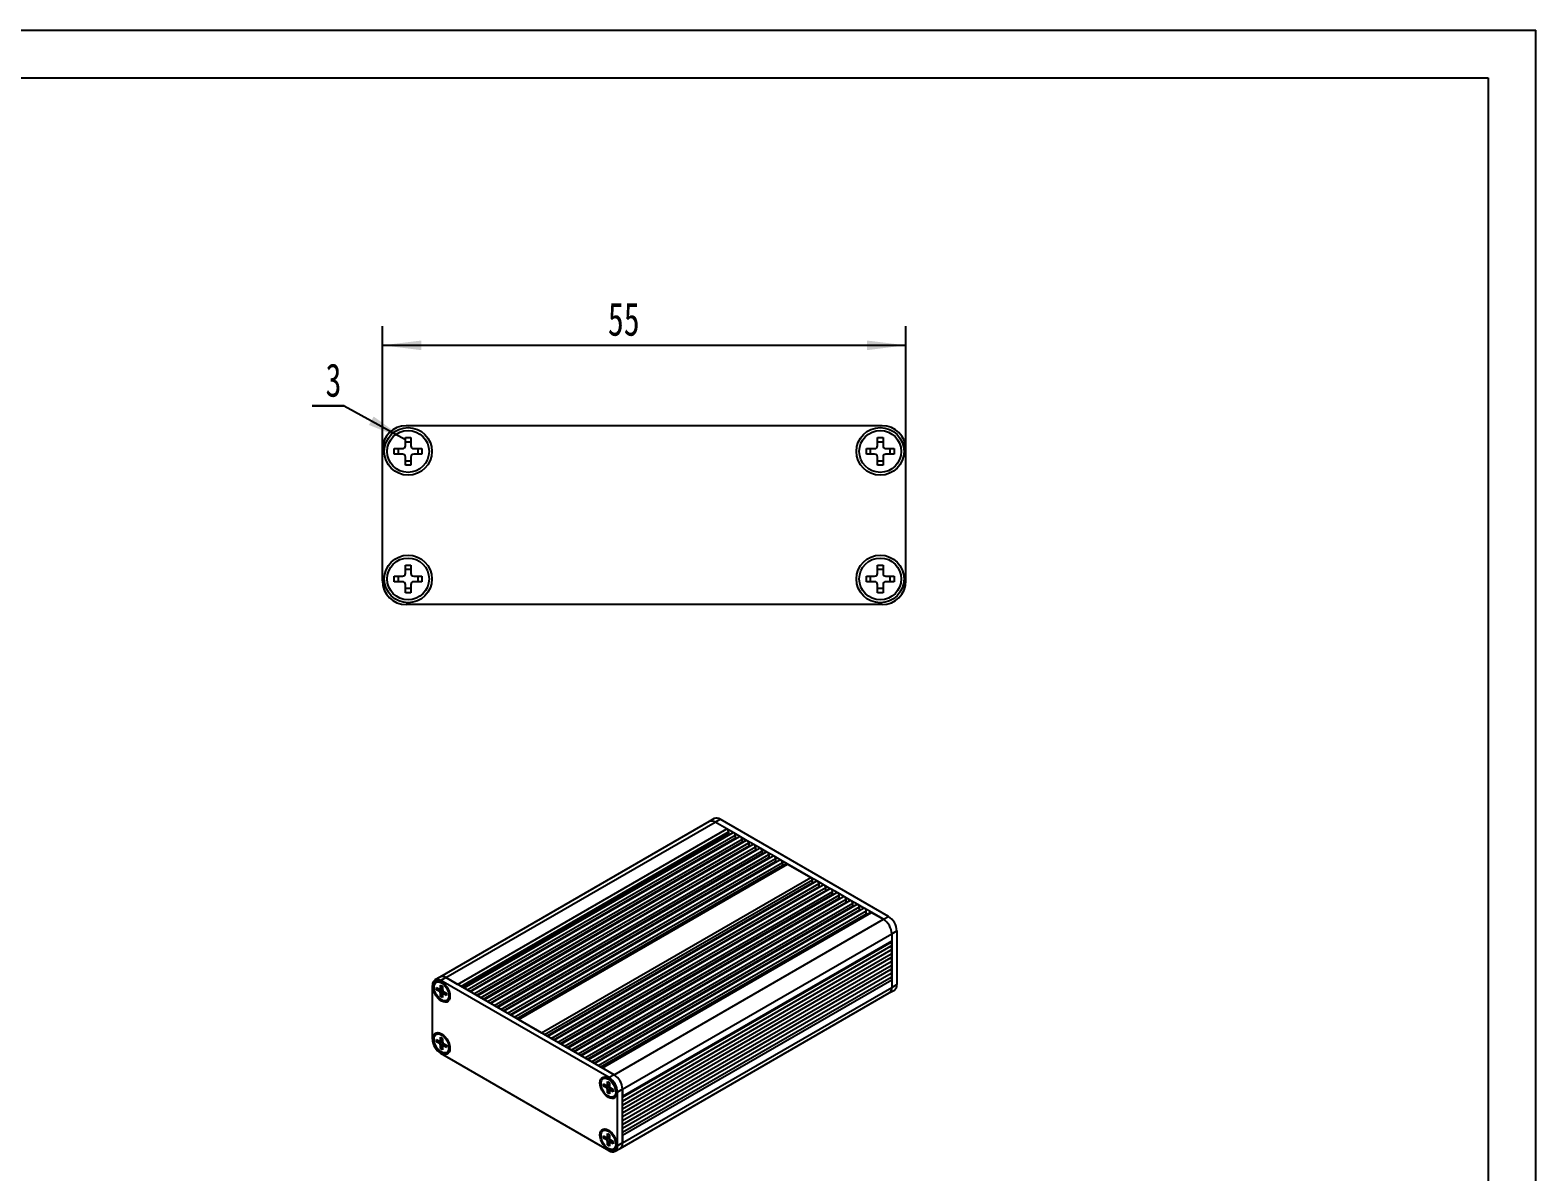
# Model space of a CAD drawing. Extents: x 0 to 297, y 0 to 210.
# Drawn here: x 138.8 to 297, y 90.1 to 210 of the extents above; entities that cross this region are included whole.
import ezdxf

# ---------------------------------------------------------------- set-up
doc = ezdxf.new("R2010")
doc.units = 0
doc.linetypes.add('SLD-实线', pattern=[0])
doc.layers.get('0').update_dxf_attribs({"linetype": 'CONTINUOUS'})
doc.layers.add('图框', color=7, linetype='SLD-实线')
doc.layers.add('标注层', color=7, linetype='SLD-实线')
doc.styles.add('SLDTEXTSTYLE1', font='TXT', dxfattribs={"width": 0.7})
doc.dimstyles.new('SLDDIMSTYLE0', dxfattribs={"dimtxt": 3.5, "dimasz": 4.08, "dimexe": 0, "dimexo": 0.0625, "dimgap": 0.875, "dimtad": 2, "dimrnd": 1e-09, "dimzin": 12, "dimtxsty": 'SLDTEXTSTYLE1', "dimsah": 1, "dimcen": 0.09, "dimazin": 3, "dimtfac": 1, "dimtofl": 0, "dimtmove": 0, "dimatfit": 3, "dimtolj": 1, "dimtzin": 12})

# ---------------------------------------------------------------- blocks, each defined once
blk = doc.blocks.new('_D_3')
at = {"layer": '标注层'}
for p, q in [((175.82, 165.95), (175.82, 178.89)), ((230.82, 165.95), (230.82, 178.89)), ((175.82, 176.89), (230.82, 176.89))]:
    blk.add_line(p, q, dxfattribs=at)
for points in [[(175.82, 176.89), (179.9, 176.38), (179.9, 177.39)], [(230.82, 176.89), (226.74, 177.39), (226.74, 176.38)]]:
    blk.add_solid(points, dxfattribs=at)
at = {"layer": '标注层', "insert": (199.51, 181.4), "char_height": 3.5, "attachment_point": 1, "style": 'SLDTEXTSTYLE1'}
blk.add_mtext('55', dxfattribs=at)
blk = doc.blocks.new('SW_NOTE_0_7')
at = {"layer": '标注层', "color": 0}
for p, q in [((-3.37, 0), (0, 0)), ((0, 0), (-3.37, 0)), ((-3.37, 0), (0, 0)), ((0, 0), (-3.37, 0)), ((-3.37, 0), (0, 0)), ((0, 0), (-3.37, 0))]:
    blk.add_line(p, q, dxfattribs=at)
at = {"layer": '标注层', "color": 0, "insert": (-1.14, 4.46), "char_height": 3.5, "attachment_point": 2, "style": 'SLDTEXTSTYLE1'}
blk.add_mtext('3', dxfattribs=at)

msp = doc.modelspace()

# ---------------------------------------------------------------- linework, layer by layer
at = {"color": 7, "linetype": 'SLD-实线'}
for p, q in [((228.323, 168.445), (178.323, 168.445)), ((183.883, 168.445), (183.873, 168.445)), ((185.883, 168.445), (185.873, 168.445)), ((187.883, 168.445), (187.873, 168.445)), ((189.883, 168.445), (189.873, 168.445)), ((191.883, 168.445), (191.873, 168.445)), ((193.883, 168.445), (193.873, 168.445)), ((195.883, 168.445), (195.873, 168.445)), ((197.883, 168.445), (197.873, 168.445)), ((206.773, 168.445), (206.764, 168.445)), ((208.773, 168.445), (208.764, 168.445)), ((210.773, 168.445), (210.764, 168.445)), ((212.773, 168.445), (212.764, 168.445)), ((214.773, 168.445), (214.764, 168.445)), ((216.773, 168.445), (216.764, 168.445)), ((218.773, 168.445), (218.764, 168.445)), ((220.773, 168.445), (220.764, 168.445)), ((222.773, 168.445), (222.764, 168.445)), ((178.233, 167.195), (178.813, 167.195)), ((178.233, 166.335), (178.233, 167.195)), ((178.233, 166.762), (178.813, 166.762)), ((178.813, 167.195), (178.813, 166.335)), ((227.833, 167.195), (228.413, 167.195)), ((227.833, 166.335), (227.833, 167.195)), ((227.833, 166.762), (228.413, 166.762)), ((228.413, 167.195), (228.413, 166.335)), ((175.823, 152.145), (175.823, 165.945)), ((177.073, 166.035), (177.933, 166.035)), ((177.073, 165.455), (177.073, 166.035)), ((177.933, 165.455), (177.073, 165.455)), ((177.506, 165.455), (177.506, 166.035)), ((178.233, 164.295), (178.233, 165.155)), ((178.813, 164.728), (178.233, 164.728)), ((178.813, 165.155), (178.813, 164.295)), ((179.113, 166.035), (179.973, 166.035)), ((179.973, 165.455), (179.113, 165.455)), ((179.54, 166.035), (179.54, 165.455)), ((179.973, 166.035), (179.973, 165.455)), ((226.673, 165.455), (226.673, 166.035)), ((226.673, 166.035), (227.533, 166.035)), ((227.533, 165.455), (226.673, 165.455)), ((227.106, 165.455), (227.106, 166.035)), ((227.833, 164.295), (227.833, 165.155)), ((228.413, 164.728), (227.833, 164.728)), ((228.413, 165.155), (228.413, 164.295)), ((228.713, 166.035), (229.573, 166.035)), ((229.573, 165.455), (228.713, 165.455)), ((229.14, 166.035), (229.14, 165.455)), ((229.573, 166.035), (229.573, 165.455)), ((230.823, 152.145), (230.823, 165.945)), ((178.813, 164.295), (178.233, 164.295)), ((228.413, 164.295), (227.833, 164.295)), ((178.233, 153.795), (178.813, 153.795)), ((178.233, 152.935), (178.233, 153.795)), ((178.813, 153.795), (178.813, 152.935)), ((227.833, 153.795), (228.413, 153.795)), ((227.833, 152.935), (227.833, 153.795)), ((228.413, 153.795), (228.413, 152.935)), ((177.073, 152.055), (177.073, 152.635)), ((177.073, 152.635), (177.933, 152.635)), ((177.933, 152.055), (177.073, 152.055)), ((177.506, 152.055), (177.506, 152.635)), ((178.233, 153.362), (178.813, 153.362)), ((179.113, 152.635), (179.973, 152.635)), ((179.973, 152.055), (179.113, 152.055)), ((179.54, 152.635), (179.54, 152.055)), ((179.973, 152.635), (179.973, 152.055)), ((226.673, 152.055), (226.673, 152.635)), ((226.673, 152.635), (227.533, 152.635)), ((227.533, 152.055), (226.673, 152.055)), ((227.106, 152.055), (227.106, 152.635)), ((227.833, 153.362), (228.413, 153.362)), ((228.713, 152.635), (229.573, 152.635)), ((229.573, 152.055), (228.713, 152.055)), ((229.14, 152.635), (229.14, 152.055)), ((229.573, 152.635), (229.573, 152.055)), ((178.233, 150.895), (178.233, 151.755)), ((178.813, 151.328), (178.233, 151.328)), ((178.813, 150.895), (178.233, 150.895)), ((178.813, 151.755), (178.813, 150.895)), ((227.833, 150.895), (227.833, 151.755)), ((228.413, 151.328), (227.833, 151.328)), ((228.413, 150.895), (227.833, 150.895)), ((228.413, 151.755), (228.413, 150.895)), ((228.323, 149.645), (178.323, 149.645)), ((210.146, 126.858), (181.862, 110.53)), ((182.487, 110.468), (210.771, 126.796)), ((210.677, 127.164), (210.146, 126.858)), ((210.771, 126.796), (211.302, 127.102)), ((212.734, 125.663), (210.771, 126.796)), ((212.009, 126.082), (210.771, 126.796)), ((228.979, 116.897), (211.302, 127.102)), ((183.725, 109.753), (212.009, 126.082)), ((184.29, 109.427), (212.186, 125.53)), ((212.62, 125.674), (184.383, 109.373)), ((184.727, 109.174), (212.893, 125.434)), ((184.997, 109.019), (212.893, 125.122)), ((213.327, 125.265), (185.09, 108.965)), ((185.435, 108.766), (213.6, 125.026)), ((212.186, 125.775), (212.186, 125.53)), ((212.186, 125.53), (212.278, 125.477)), ((213.441, 125.255), (212.737, 125.661)), ((212.893, 125.434), (212.893, 125.122)), ((212.893, 125.122), (212.986, 125.069)), ((214.148, 124.847), (213.444, 125.253)), ((213.6, 125.026), (213.6, 124.714)), ((185.705, 108.61), (213.6, 124.714)), ((214.034, 124.857), (185.797, 108.557)), ((186.142, 108.358), (214.307, 124.617)), ((186.412, 108.202), (214.307, 124.306)), ((214.741, 124.449), (186.505, 108.149)), ((186.849, 107.95), (215.014, 124.209)), ((187.119, 107.794), (215.014, 123.898)), ((215.448, 124.041), (187.212, 107.74)), ((187.556, 107.542), (215.721, 123.801)), ((187.826, 107.386), (215.721, 123.489)), ((216.155, 123.633), (187.919, 107.332)), ((188.263, 107.133), (216.428, 123.393)), ((213.6, 124.714), (213.693, 124.66)), ((214.855, 124.438), (214.151, 124.845)), ((214.307, 124.617), (214.307, 124.306)), ((214.307, 124.306), (214.4, 124.252)), ((215.562, 124.03), (214.858, 124.437)), ((215.014, 124.209), (215.014, 123.898)), ((215.014, 123.898), (215.107, 123.844)), ((216.269, 123.622), (215.565, 124.028)), ((215.721, 123.801), (215.721, 123.489)), ((215.721, 123.489), (215.814, 123.436)), ((216.976, 123.214), (216.272, 123.62)), ((216.428, 123.393), (216.428, 123.081)), ((188.533, 106.978), (216.428, 123.081)), ((216.862, 123.224), (188.626, 106.924)), ((188.97, 106.725), (217.135, 122.985)), ((189.24, 106.569), (217.135, 122.673)), ((217.569, 122.816), (189.333, 106.516)), ((189.677, 106.317), (217.842, 122.576)), ((189.947, 106.161), (217.842, 122.265)), ((218.276, 122.408), (190.04, 106.107)), ((190.106, 106.069), (218.39, 122.397)), ((216.428, 123.081), (216.521, 123.028)), ((217.683, 122.806), (216.98, 123.212)), ((217.135, 122.985), (217.135, 122.673)), ((217.135, 122.673), (217.228, 122.619)), ((220.827, 120.991), (217.687, 122.804)), ((217.842, 122.576), (217.842, 122.265)), ((217.842, 122.265), (217.935, 122.211)), ((218.39, 122.397), (220.827, 120.991)), ((192.542, 104.663), (220.827, 120.991)), ((192.838, 104.492), (220.989, 120.744)), ((193.094, 104.345), (220.989, 120.448)), ((221.42, 120.593), (193.183, 104.293)), ((193.545, 104.084), (221.696, 120.336)), ((221.534, 120.583), (220.83, 120.989)), ((220.989, 120.448), (220.989, 120.744)), ((220.989, 120.448), (221.079, 120.396)), ((222.241, 120.175), (221.537, 120.581)), ((221.696, 120.04), (221.696, 120.336)), ((193.801, 103.936), (221.696, 120.04)), ((222.127, 120.185), (193.89, 103.885)), ((194.252, 103.676), (222.403, 119.927)), ((194.508, 103.528), (222.403, 119.632)), ((222.834, 119.777), (194.598, 103.476)), ((194.959, 103.268), (223.11, 119.519)), ((195.215, 103.12), (223.11, 119.224)), ((223.541, 119.369), (195.305, 103.068)), ((195.666, 102.86), (223.818, 119.111)), ((195.922, 102.712), (223.818, 118.815)), ((224.248, 118.961), (196.012, 102.66)), ((196.373, 102.451), (224.525, 118.703)), ((221.786, 119.988), (221.696, 120.04)), ((222.948, 119.766), (222.244, 120.173)), ((222.403, 119.632), (222.403, 119.927)), ((222.493, 119.58), (222.403, 119.632)), ((223.655, 119.358), (222.951, 119.765)), ((223.11, 119.224), (223.11, 119.519)), ((223.2, 119.172), (223.11, 119.224)), ((224.362, 118.95), (223.658, 119.356)), ((223.818, 118.815), (223.818, 119.111)), ((223.907, 118.764), (223.818, 118.815)), ((225.069, 118.542), (224.366, 118.948)), ((224.525, 118.407), (224.525, 118.703)), ((196.629, 102.304), (224.525, 118.407)), ((224.955, 118.552), (196.719, 102.252)), ((197.08, 102.043), (225.232, 118.295)), ((197.336, 101.895), (225.232, 117.999)), ((225.662, 118.144), (197.426, 101.844)), ((197.787, 101.635), (225.939, 117.886)), ((198.044, 101.487), (225.939, 117.591)), ((226.369, 117.736), (198.133, 101.435)), ((198.495, 101.227), (226.646, 117.478)), ((198.751, 101.079), (226.646, 117.183)), ((227.087, 117.317), (198.854, 101.019)), ((198.927, 100.977), (227.212, 117.305)), ((224.614, 118.355), (224.525, 118.407)), ((225.776, 118.134), (225.073, 118.54)), ((225.232, 117.999), (225.232, 118.295)), ((225.321, 117.947), (225.232, 117.999)), ((226.484, 117.725), (225.78, 118.132)), ((225.939, 117.591), (225.939, 117.886)), ((226.028, 117.539), (225.939, 117.591)), ((228.449, 116.591), (226.487, 117.724)), ((226.646, 117.183), (226.646, 117.478)), ((226.749, 117.123), (226.646, 117.183)), ((227.212, 117.305), (228.449, 116.591)), ((200.165, 100.263), (228.449, 116.591)), ((228.449, 116.591), (228.979, 116.897)), ((201.049, 98.732), (229.333, 115.06)), ((201.049, 97.997), (229.333, 114.325)), ((201.049, 97.901), (229.274, 114.195)), ((229.333, 115.06), (229.863, 115.366)), ((229.333, 115.06), (229.333, 109.426)), ((229.333, 115.06), (229.333, 114.325)), ((229.863, 115.366), (229.863, 109.732)), ((201.049, 97.493), (229.274, 113.787)), ((201.049, 97.084), (229.274, 113.379)), ((201.049, 96.676), (229.274, 112.97)), ((201.049, 96.268), (229.274, 112.562)), ((201.049, 95.86), (229.274, 112.154)), ((201.049, 95.451), (229.274, 111.746)), ((201.049, 95.043), (229.274, 111.337)), ((201.049, 94.635), (229.274, 110.929)), ((181.073, 104.017), (181.073, 109.651)), ((181.862, 110.53), (181.332, 110.223)), ((181.495, 109.981), (181.478, 109.971)), ((181.515, 109.433), (181.819, 109.257)), ((181.515, 109.196), (181.515, 109.433)), ((181.515, 109.196), (181.843, 109.247)), ((181.819, 109.02), (181.515, 109.196)), ((181.819, 109.02), (182.084, 109.173)), ((181.894, 109.25), (182.13, 109.386)), ((181.905, 109.256), (181.933, 109.261)), ((181.925, 109.67), (182.13, 109.551)), ((181.925, 109.318), (181.925, 109.67)), ((181.933, 109.261), (181.933, 109.272)), ((182.084, 109.173), (181.933, 109.261)), ((182.487, 110.468), (181.957, 110.162)), ((199.634, 99.956), (181.957, 110.162)), ((182.381, 109.733), (182.045, 109.927)), ((182.105, 109.905), (182.099, 109.896)), ((182.13, 109.551), (182.13, 109.2)), ((182.245, 109.866), (182.198, 109.839)), ((182.381, 109.733), (182.416, 109.711)), ((200.165, 100.263), (182.487, 110.468)), ((183.725, 109.753), (182.487, 110.468)), ((184.453, 109.333), (184.449, 109.335)), ((201.049, 94.227), (229.274, 110.521)), ((201.049, 93.914), (229.333, 110.242)), ((201.049, 93.098), (229.333, 109.426)), ((229.074, 108.853), (229.604, 109.16)), ((229.333, 110.242), (229.333, 109.426)), ((229.333, 109.426), (229.863, 109.732)), ((181.925, 108.837), (182.19, 108.99)), ((181.925, 108.486), (181.925, 108.837)), ((181.925, 108.486), (182.133, 108.744)), ((182.13, 108.367), (181.925, 108.486)), ((182.13, 108.718), (182.13, 108.367)), ((182.397, 108.923), (182.161, 108.787)), ((182.173, 108.794), (182.19, 108.815)), ((182.19, 108.815), (182.19, 108.99)), ((182.2, 108.81), (182.19, 108.815)), ((182.236, 109.016), (182.54, 108.841)), ((182.54, 108.604), (182.236, 108.78)), ((182.54, 108.841), (182.54, 108.604)), ((182.577, 108.066), (182.595, 108.076)), ((182.822, 109.008), (182.823, 108.967)), ((182.823, 108.58), (182.823, 108.967)), ((182.823, 108.756), (182.881, 108.79)), ((182.823, 108.641), (182.834, 108.642)), ((185.16, 108.925), (185.156, 108.927)), ((185.867, 108.517), (185.864, 108.519)), ((186.574, 108.108), (186.571, 108.11)), ((187.281, 107.7), (187.278, 107.702)), ((200.79, 92.525), (229.074, 108.853)), ((187.988, 107.292), (187.985, 107.294)), ((188.695, 106.884), (188.692, 106.886)), ((189.402, 106.476), (189.399, 106.478)), ((190.106, 106.069), (192.542, 104.663)), ((181.495, 104.51), (181.478, 104.5)), ((182.381, 104.262), (182.045, 104.456)), ((182.105, 104.434), (182.099, 104.425)), ((192.546, 104.661), (192.542, 104.663)), ((181.515, 103.725), (181.515, 103.962)), ((181.515, 103.962), (181.819, 103.786)), ((181.515, 103.725), (181.843, 103.776)), ((181.819, 103.55), (181.515, 103.725)), ((181.819, 103.55), (182.084, 103.703)), ((181.894, 103.779), (182.13, 103.915)), ((181.905, 103.786), (181.933, 103.79)), ((181.925, 104.199), (182.13, 104.08)), ((181.925, 103.848), (181.925, 104.199)), ((181.925, 103.366), (182.19, 103.519)), ((181.925, 103.015), (181.925, 103.366)), ((181.925, 103.015), (182.133, 103.273)), ((182.13, 102.896), (181.925, 103.015)), ((181.933, 103.79), (181.933, 103.802)), ((182.084, 103.703), (181.933, 103.79)), ((182.13, 104.08), (182.13, 103.729)), ((182.13, 103.247), (182.13, 102.896)), ((182.397, 103.453), (182.161, 103.316)), ((182.173, 103.323), (182.19, 103.345)), ((182.19, 103.345), (182.19, 103.519)), ((182.2, 103.339), (182.19, 103.345)), ((182.245, 104.395), (182.198, 104.368)), ((182.236, 103.546), (182.54, 103.37)), ((182.54, 103.133), (182.236, 103.309)), ((182.381, 104.262), (182.416, 104.24)), ((182.54, 103.37), (182.54, 103.133)), ((182.822, 103.537), (182.823, 103.497)), ((182.823, 103.109), (182.823, 103.497)), ((182.823, 103.285), (182.87, 103.312)), ((182.823, 103.17), (182.834, 103.171)), ((193.253, 104.253), (193.25, 104.255)), ((193.96, 103.845), (193.957, 103.846)), ((194.667, 103.436), (194.664, 103.438)), ((195.374, 103.028), (195.371, 103.03)), ((199.634, 92.281), (181.957, 102.486)), ((182.577, 102.595), (182.595, 102.605)), ((196.081, 102.62), (196.078, 102.622)), ((196.788, 102.212), (196.785, 102.214)), ((197.495, 101.804), (197.492, 101.805)), ((198.203, 101.395), (198.199, 101.397)), ((198.927, 100.977), (200.165, 100.263)), ((199.031, 99.858), (199.014, 99.848)), ((199.917, 99.609), (199.582, 99.803)), ((200.165, 100.263), (199.634, 99.956)), ((199.641, 99.781), (199.635, 99.772)), ((199.782, 99.742), (199.734, 99.715)), ((199.051, 99.309), (199.355, 99.134)), ((199.051, 99.072), (199.051, 99.309)), ((199.051, 99.072), (199.379, 99.123)), ((199.355, 98.897), (199.051, 99.072)), ((199.62, 99.05), (199.355, 98.897)), ((199.43, 99.126), (199.666, 99.263)), ((199.441, 99.133), (199.469, 99.137)), ((199.461, 99.546), (199.666, 99.428)), ((199.461, 99.195), (199.461, 99.546)), ((199.461, 98.713), (199.726, 98.866)), ((199.461, 98.362), (199.461, 98.713)), ((199.461, 98.362), (199.669, 98.621)), ((199.666, 98.244), (199.461, 98.362)), ((199.469, 99.137), (199.469, 99.149)), ((199.62, 99.05), (199.469, 99.137)), ((199.666, 99.428), (199.666, 99.077)), ((199.666, 98.595), (199.666, 98.244)), ((199.934, 98.8), (199.697, 98.664)), ((199.709, 98.67), (199.726, 98.692)), ((199.726, 98.692), (199.726, 98.866)), ((199.737, 98.686), (199.726, 98.692)), ((199.772, 98.893), (200.076, 98.717)), ((200.076, 98.481), (199.772, 98.656)), ((199.917, 99.609), (199.952, 99.588)), ((200.076, 98.717), (200.076, 98.481)), ((200.358, 98.885), (200.359, 98.844)), ((200.359, 98.456), (200.359, 98.844)), ((200.359, 98.632), (200.407, 98.66)), ((200.359, 98.518), (200.37, 98.519)), ((201.049, 98.732), (200.518, 98.426)), ((200.518, 92.791), (200.518, 98.426)), ((201.049, 93.098), (201.049, 98.732)), ((201.049, 98.732), (201.049, 97.997)), ((200.114, 97.942), (200.131, 97.952)), ((199.031, 94.387), (199.014, 94.377)), ((199.051, 93.838), (199.355, 93.663)), ((199.051, 93.602), (199.051, 93.838)), ((199.051, 93.602), (199.379, 93.652)), ((199.355, 93.426), (199.051, 93.602)), ((199.62, 93.579), (199.355, 93.426)), ((199.43, 93.656), (199.666, 93.792)), ((199.441, 93.662), (199.469, 93.666)), ((199.461, 94.075), (199.666, 93.957)), ((199.461, 93.724), (199.461, 94.075)), ((199.461, 93.242), (199.726, 93.395)), ((199.469, 93.666), (199.469, 93.678)), ((199.62, 93.579), (199.469, 93.666)), ((199.917, 94.139), (199.582, 94.332)), ((199.641, 94.31), (199.635, 94.302)), ((199.641, 94.31), (199.641, 94.31)), ((199.666, 93.957), (199.666, 93.606)), ((199.726, 93.221), (199.726, 93.395)), ((199.793, 94.278), (199.734, 94.244)), ((199.772, 93.422), (200.076, 93.247)), ((199.917, 94.139), (199.952, 94.117)), ((200.358, 93.414), (200.359, 93.373)), ((200.359, 92.985), (200.359, 93.373)), ((201.049, 93.914), (201.049, 93.098)), ((199.461, 92.891), (199.461, 93.242)), ((199.461, 92.891), (199.669, 93.15)), ((199.666, 92.773), (199.461, 92.891)), ((199.666, 93.124), (199.666, 92.773)), ((199.934, 93.329), (199.697, 93.193)), ((199.709, 93.199), (199.726, 93.221)), ((199.737, 93.215), (199.726, 93.221)), ((200.076, 93.01), (199.772, 93.185)), ((200.076, 93.247), (200.076, 93.01)), ((200.114, 92.471), (200.131, 92.482)), ((200.259, 92.219), (200.79, 92.525)), ((200.359, 93.162), (200.407, 93.189)), ((200.359, 93.047), (200.37, 93.048)), ((201.049, 93.098), (200.518, 92.791))]:
    msp.add_line(p, q, dxfattribs=at)
at = {"color": 8, "linetype": 'SLD-实线'}
for p, q in [((184.078, 109.549), (212.186, 125.775)), ((181.925, 109.318), (182.13, 109.437)), ((182.236, 108.78), (182.441, 108.898)), ((182.823, 108.726), (182.887, 108.762)), ((182.13, 103.966), (181.925, 103.848)), ((182.236, 103.309), (182.441, 103.427)), ((199.461, 99.195), (199.666, 99.313)), ((199.772, 98.656), (199.977, 98.775)), ((199.461, 93.724), (199.666, 93.843)), ((199.667, 94.283), (199.716, 94.311)), ((199.772, 93.185), (199.977, 93.304))]:
    msp.add_line(p, q, dxfattribs=at)
at = {"color": 7, "linetype": 'SLD-实线', "flags": 128}
for points in [[(212.893, 125.434), (212.869, 125.504), (212.831, 125.571), (212.782, 125.627), (212.728, 125.666), (212.675, 125.684), (212.628, 125.678), (212.62, 125.674)], [(213.6, 125.026), (213.576, 125.096), (213.538, 125.163), (213.489, 125.219), (213.435, 125.258), (213.382, 125.275), (213.335, 125.27), (213.327, 125.265)], [(214.307, 124.617), (214.284, 124.688), (214.245, 124.755), (214.196, 124.811), (214.142, 124.85), (214.089, 124.867), (214.042, 124.862), (214.034, 124.857)], [(215.014, 124.209), (214.991, 124.28), (214.952, 124.346), (214.904, 124.402), (214.849, 124.441), (214.796, 124.459), (214.75, 124.453), (214.741, 124.449)], [(215.721, 123.801), (215.698, 123.871), (215.659, 123.938), (215.611, 123.994), (215.557, 124.033), (215.503, 124.051), (215.457, 124.045), (215.448, 124.041)], [(216.428, 123.393), (216.405, 123.463), (216.367, 123.53), (216.318, 123.586), (216.264, 123.625), (216.21, 123.643), (216.164, 123.637), (216.155, 123.633)], [(217.135, 122.985), (217.112, 123.055), (217.074, 123.122), (217.025, 123.178), (216.971, 123.217), (216.917, 123.234), (216.871, 123.229), (216.862, 123.224)], [(217.842, 122.576), (217.819, 122.647), (217.781, 122.714), (217.732, 122.77), (217.678, 122.809), (217.625, 122.826), (217.578, 122.821), (217.569, 122.816)], [(221.696, 120.336), (221.677, 120.406), (221.642, 120.474), (221.596, 120.534), (221.543, 120.578), (221.488, 120.601), (221.44, 120.601), (221.42, 120.593)], [(222.403, 119.927), (222.384, 119.997), (222.35, 120.066), (222.303, 120.125), (222.25, 120.169), (222.196, 120.193), (222.147, 120.193), (222.127, 120.185)], [(223.11, 119.519), (223.091, 119.589), (223.057, 119.658), (223.01, 119.717), (222.957, 119.761), (222.903, 119.785), (222.854, 119.785), (222.834, 119.777)], [(223.818, 119.111), (223.798, 119.181), (223.764, 119.25), (223.717, 119.309), (223.664, 119.353), (223.61, 119.376), (223.561, 119.377), (223.541, 119.369)], [(224.525, 118.703), (224.506, 118.773), (224.471, 118.841), (224.424, 118.901), (224.371, 118.945), (224.317, 118.968), (224.268, 118.969), (224.248, 118.961)], [(225.232, 118.295), (225.213, 118.365), (225.178, 118.433), (225.131, 118.493), (225.078, 118.537), (225.024, 118.56), (224.975, 118.56), (224.955, 118.552)], [(225.939, 117.886), (225.92, 117.956), (225.885, 118.025), (225.838, 118.084), (225.785, 118.128), (225.731, 118.152), (225.682, 118.152), (225.662, 118.144)], [(226.646, 117.478), (226.627, 117.548), (226.592, 117.617), (226.546, 117.676), (226.492, 117.72), (226.438, 117.744), (226.389, 117.744), (226.369, 117.736)], [(229.274, 113.787), (229.304, 113.814), (229.326, 113.859), (229.333, 113.917), (229.326, 113.983), (229.304, 114.052), (229.271, 114.12), (229.235, 114.172)], [(229.274, 113.379), (229.304, 113.406), (229.326, 113.451), (229.333, 113.508), (229.326, 113.574), (229.304, 113.644), (229.271, 113.712), (229.235, 113.764)], [(229.274, 112.97), (229.304, 112.998), (229.326, 113.043), (229.333, 113.1), (229.326, 113.166), (229.304, 113.236), (229.271, 113.304), (229.235, 113.356)], [(229.274, 112.562), (229.304, 112.589), (229.326, 112.634), (229.333, 112.692), (229.326, 112.758), (229.304, 112.827), (229.271, 112.895), (229.235, 112.948)], [(229.274, 112.154), (229.304, 112.181), (229.326, 112.226), (229.333, 112.284), (229.326, 112.35), (229.304, 112.419), (229.271, 112.487), (229.235, 112.539)], [(229.274, 111.746), (229.304, 111.773), (229.326, 111.818), (229.333, 111.875), (229.326, 111.941), (229.304, 112.011), (229.271, 112.079), (229.235, 112.131)], [(229.274, 111.337), (229.304, 111.364), (229.326, 111.409), (229.333, 111.467), (229.326, 111.533), (229.304, 111.603), (229.271, 111.671), (229.235, 111.723)], [(229.274, 110.929), (229.304, 110.956), (229.326, 111.001), (229.333, 111.059), (229.326, 111.125), (229.304, 111.194), (229.271, 111.262), (229.235, 111.315)], [(229.274, 110.521), (229.304, 110.548), (229.326, 110.593), (229.333, 110.651), (229.326, 110.716), (229.304, 110.786), (229.271, 110.854), (229.235, 110.906)], [(182.911, 108.508), (182.889, 108.294), (182.824, 108.116), (182.719, 107.983), (182.579, 107.902), (182.411, 107.877), (182.224, 107.91), (182.027, 107.998), (181.831, 108.137), (181.644, 108.32), (181.476, 108.539), (181.336, 108.781), (181.231, 109.035), (181.166, 109.289), (181.144, 109.529), (181.166, 109.743), (181.231, 109.921), (181.336, 110.054), (181.476, 110.135), (181.644, 110.159), (181.831, 110.127), (182.027, 110.039), (182.224, 109.9), (182.411, 109.717), (182.579, 109.498), (182.719, 109.256), (182.824, 109.002), (182.889, 108.748), (182.911, 108.508)], [(182.027, 108.12), (181.841, 108.254), (181.666, 108.432), (181.512, 108.644), (181.387, 108.878), (181.3, 109.12), (181.255, 109.356), (181.255, 109.572), (181.3, 109.757), (181.387, 109.898), (181.512, 109.988), (181.666, 110.022), (181.841, 109.998), (182.027, 109.917), (182.214, 109.783), (182.389, 109.605), (182.543, 109.393), (182.668, 109.159), (182.755, 108.917), (182.8, 108.681), (182.8, 108.464), (182.755, 108.28), (182.668, 108.139), (182.543, 108.048), (182.389, 108.014), (182.214, 108.039), (182.027, 108.12)], [(182.045, 109.927), (182.231, 109.793), (182.407, 109.615), (182.561, 109.403), (182.685, 109.169), (182.772, 108.927), (182.817, 108.691), (182.817, 108.475), (182.772, 108.29), (182.685, 108.149), (182.595, 108.076)], [(182.227, 109.897), (182.116, 109.906), (182.088, 109.902)], [(182.823, 108.629), (182.888, 108.749), (182.889, 108.752)], [(182.911, 103.037), (182.889, 102.823), (182.824, 102.645), (182.719, 102.512), (182.579, 102.431), (182.411, 102.407), (182.224, 102.439), (182.027, 102.527), (181.831, 102.666), (181.644, 102.849), (181.476, 103.068), (181.336, 103.31), (181.231, 103.564), (181.166, 103.818), (181.144, 104.058), (181.166, 104.272), (181.231, 104.45), (181.336, 104.583), (181.476, 104.664), (181.644, 104.689), (181.831, 104.656), (182.027, 104.568), (182.224, 104.429), (182.411, 104.246), (182.579, 104.027), (182.719, 103.785), (182.824, 103.531), (182.889, 103.277), (182.911, 103.037)], [(182.805, 103.099), (182.783, 102.897), (182.716, 102.733), (182.61, 102.616), (182.469, 102.553), (182.303, 102.549), (182.121, 102.602), (181.934, 102.71), (181.752, 102.867), (181.586, 103.063), (181.445, 103.288), (181.339, 103.528), (181.272, 103.769), (181.25, 103.997), (181.272, 104.198), (181.339, 104.363), (181.445, 104.479), (181.586, 104.542), (181.752, 104.547), (181.934, 104.493), (182.121, 104.385), (182.303, 104.228), (182.469, 104.032), (182.61, 103.807), (182.716, 103.567), (182.783, 103.327), (182.805, 103.099)], [(181.495, 104.51), (181.603, 104.552), (181.769, 104.557), (181.951, 104.504), (182.139, 104.395), (182.321, 104.238), (182.487, 104.042), (182.627, 103.817), (182.734, 103.578), (182.8, 103.337), (182.823, 103.109), (182.8, 102.907), (182.734, 102.743), (182.627, 102.626), (182.595, 102.605)], [(182.227, 104.427), (182.116, 104.435), (182.088, 104.431)], [(182.823, 103.158), (182.888, 103.279), (182.889, 103.281)], [(200.448, 98.385), (200.425, 98.17), (200.36, 97.992), (200.255, 97.86), (200.115, 97.779), (199.947, 97.754), (199.76, 97.786), (199.564, 97.874), (199.367, 98.013), (199.18, 98.197), (199.013, 98.415), (198.873, 98.657), (198.767, 98.912), (198.702, 99.165), (198.68, 99.405), (198.702, 99.62), (198.767, 99.798), (198.873, 99.93), (199.013, 100.011), (199.18, 100.036), (199.367, 100.004), (199.564, 99.916), (199.76, 99.776), (199.947, 99.593), (200.115, 99.375), (200.255, 99.132), (200.36, 98.878), (200.425, 98.625), (200.448, 98.385)], [(199.564, 99.793), (199.75, 99.66), (199.925, 99.482), (200.08, 99.269), (200.204, 99.036), (200.291, 98.794), (200.336, 98.557), (200.336, 98.341), (200.291, 98.157), (200.204, 98.015), (200.08, 97.925), (199.925, 97.891), (199.75, 97.915), (199.564, 97.997), (199.378, 98.13), (199.202, 98.308), (199.048, 98.52), (198.924, 98.754), (198.836, 98.996), (198.792, 99.232), (198.792, 99.449), (198.836, 99.633), (198.924, 99.775), (199.048, 99.865), (199.202, 99.899), (199.378, 99.874), (199.564, 99.793)], [(199.031, 99.858), (199.066, 99.875), (199.22, 99.909), (199.395, 99.885), (199.581, 99.803), (199.768, 99.67), (199.943, 99.492), (200.097, 99.28), (200.222, 99.046), (200.309, 98.804), (200.354, 98.568), (200.354, 98.351), (200.309, 98.167), (200.222, 98.025), (200.131, 97.952)], [(199.763, 99.774), (199.652, 99.782), (199.624, 99.779)], [(200.359, 98.505), (200.424, 98.626), (200.425, 98.628)], [(200.448, 92.914), (200.425, 92.7), (200.36, 92.522), (200.255, 92.389), (200.115, 92.308), (199.947, 92.283), (199.76, 92.315), (199.564, 92.403), (199.367, 92.543), (199.18, 92.726), (199.013, 92.944), (198.873, 93.187), (198.767, 93.441), (198.702, 93.694), (198.68, 93.934), (198.702, 94.149), (198.767, 94.327), (198.873, 94.459), (199.013, 94.54), (199.18, 94.565), (199.367, 94.533), (199.564, 94.445), (199.76, 94.306), (199.947, 94.122), (200.115, 93.904), (200.255, 93.662), (200.36, 93.407), (200.425, 93.154), (200.448, 92.914)], [(199.564, 94.322), (199.75, 94.189), (199.925, 94.011), (200.08, 93.799), (200.204, 93.565), (200.291, 93.323), (200.336, 93.087), (200.336, 92.87), (200.291, 92.686), (200.204, 92.544), (200.08, 92.454), (199.925, 92.42), (199.75, 92.445), (199.564, 92.526), (199.378, 92.659), (199.202, 92.837), (199.048, 93.05), (198.924, 93.283), (198.836, 93.525), (198.792, 93.762), (198.792, 93.978), (198.836, 94.162), (198.924, 94.304), (199.048, 94.394), (199.202, 94.428), (199.378, 94.404), (199.564, 94.322)], [(199.031, 94.387), (199.066, 94.404), (199.22, 94.438), (199.395, 94.414), (199.581, 94.333), (199.768, 94.199), (199.943, 94.021), (200.097, 93.809), (200.222, 93.575), (200.309, 93.333), (200.354, 93.097), (200.354, 92.88), (200.309, 92.696), (200.222, 92.555), (200.131, 92.482)], [(199.763, 94.303), (199.652, 94.312), (199.624, 94.308)], [(200.359, 93.035), (200.424, 93.155), (200.425, 93.157)]]:
    msp.add_lwpolyline(points, dxfattribs=at)
at = {"color": 7, "linetype": 'SLD-实线'}
for centre, radius in [((178.523, 165.745), 2.5), ((178.523, 165.745), 2.2), ((228.123, 165.745), 2.5), ((228.123, 165.745), 2.2), ((178.523, 152.345), 2.5), ((178.523, 152.345), 2.2), ((228.123, 152.345), 2.5), ((228.123, 152.345), 2.2)]:
    msp.add_circle(centre, radius, dxfattribs=at)
for centre, radius, start, end in [((178.323, 165.945), 2.5, 90, 180), ((228.323, 165.945), 2.5, 0, 90), ((177.933, 166.335), 0.3, 270, 0), ((179.113, 166.335), 0.3, 180, 270), ((227.533, 166.335), 0.3, 270, 0), ((228.713, 166.335), 0.3, 180, 270), ((177.933, 165.155), 0.3, 0, 90), ((179.113, 165.155), 0.3, 90, 180), ((227.533, 165.155), 0.3, 0, 90), ((228.713, 165.155), 0.3, 90, 180), ((178.323, 152.145), 2.5, 180, 270), ((177.933, 152.935), 0.3, 270, 0), ((177.933, 151.755), 0.3, 0, 90), ((179.113, 152.935), 0.3, 180, 270), ((179.113, 151.755), 0.3, 90, 180), ((227.533, 152.935), 0.3, 270, 0), ((227.533, 151.755), 0.3, 0, 90), ((228.323, 152.145), 2.5, 270, 360), ((228.713, 152.935), 0.3, 180, 270), ((228.713, 151.755), 0.3, 90, 180), ((210.405, 126.285), 0.629, 54.38242, 114.30712), ((210.936, 126.591), 0.629, 54.38242, 114.30712), ((211.802, 125.758), 0.384, 2.60548, 57.39452), ((218.325, 122.306), 0.113, 54.13907, 115.32331), ((220.632, 120.686), 0.361, 9.15368, 57.45532), ((227.138, 117.203), 0.126, 54.38242, 114.30712), ((227.414, 114.972), 1.921, 2.60548, 57.39452), ((227.944, 115.279), 1.921, 2.60548, 57.39452), ((229.191, 114.311), 0.142, 305.67817, 5.63401), ((181.612, 109.739), 0.546, 50.79671, 189.21404), ((181.725, 109.5), 0.533, 53.1466, 115.54294), ((181.86, 109.308), 0.0655, 230.79671, 9.21404), ((182.121, 109.957), 0.629, 54.38242, 114.30712), ((181.96, 108.979), 0.231, 2.60548, 57.39452), ((182.36, 109.211), 0.231, 182.60548, 237.39452), ((228.738, 109.35), 0.599, 304.05635, 7.25583), ((228.72, 109.358), 0.616, 305.01333, 6.29885), ((228.898, 110.222), 0.435, 2.67772, 39.34091), ((229.269, 109.656), 0.599, 304.05635, 7.25583), ((181.695, 108.826), 0.231, 2.60548, 57.39452), ((182.195, 108.729), 0.0655, 50.79671, 189.21404), ((182.992, 104.104), 1.921, 182.60548, 237.39452), ((181.86, 103.837), 0.0655, 230.79671, 9.21404), ((181.695, 103.355), 0.231, 2.60548, 57.39452), ((181.96, 103.508), 0.231, 2.60548, 57.39452), ((182.195, 103.258), 0.0655, 50.79671, 189.21404), ((182.36, 103.74), 0.231, 182.60548, 237.39452), ((198.599, 98.338), 1.921, 2.60548, 57.39452), ((199.13, 98.644), 1.921, 2.60548, 57.39452), ((199.397, 99.185), 0.0655, 230.79671, 9.21404), ((199.231, 98.703), 0.231, 2.60548, 57.39452), ((199.496, 98.856), 0.231, 2.60548, 57.39452), ((199.731, 98.605), 0.0655, 50.79671, 189.21404), ((199.897, 99.087), 0.231, 182.60548, 237.39452), ((199.397, 93.714), 0.0655, 230.79671, 9.21404), ((199.231, 93.232), 0.231, 2.60548, 57.39452), ((199.496, 93.385), 0.231, 2.60548, 57.39452), ((199.897, 93.616), 0.231, 182.60548, 237.39452), ((199.979, 92.704), 0.546, 230.79671, 9.21404), ((199.731, 93.135), 0.0655, 50.79671, 189.21404), ((200.436, 93.03), 0.616, 305.01333, 6.29885)]:
    msp.add_arc(centre, radius, start, end, dxfattribs=at)
at = {"layer": '图框'}
for p, q in [((0, 210), (297, 210)), ((297, 0), (297, 210)), ((5, 205), (292, 205)), ((292, 205), (292, 5))]:
    msp.add_line(p, q, dxfattribs=at)
at = {"layer": '标注层'}
msp.add_line((171.822, 170.529), (178.233, 166.995), dxfattribs=at)
msp.add_solid([(178.233, 166.995), (174.906, 169.409), (174.415, 168.519)], dxfattribs=at)

# ---------------------------------------------------------------- block references
msp.add_blockref('SW_NOTE_0_7', (171.822, 170.529), dxfattribs=at)

# ---------------------------------------------------------------- dimensions: what is measured, and where the dimension line sits
dim = msp.add_linear_dim(base=(230.823, 176.886), p1=(175.823, 165.945), p2=(230.823, 165.945), dimstyle='SLDDIMSTYLE0', dxfattribs=at)
dim.commit()
dim.dimension.update_dxf_attribs({"geometry": '_D_3', "text_midpoint": (201.044, 176.886), "dimtype": 160})

doc.saveas('drawing.dxf')
